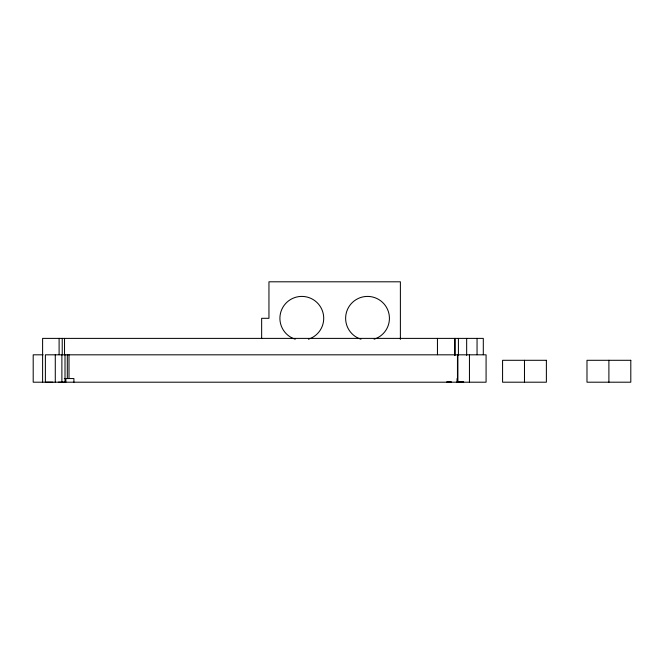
<?xml version="1.0" encoding="UTF-8"?>
<svg xmlns="http://www.w3.org/2000/svg" width="664" height="664" viewBox="0 0 664 664"><rect width="100%" height="100%" fill="white"/><g stroke="black" fill="none" stroke-linecap="round" stroke-linejoin="round"><path stroke-width="1" d="M463.331 382.198L457.064 382.099L457.089 378.538M65.006 354.817L65.006 382.198L58.407 382.198M46.223 382.198L52.821 382.198M448.922 382.198L451.512 382.19L446.772 382.132M461.106 382.198L463.696 382.19L457.064 382.099M43.102 354.817L33.2 354.817L33.2 382.198L486.081 382.198L486.081 354.817L45.384 354.817L45.384 382.198M64.292 378.555L73.911 378.555L73.911 382.198M446.673 382.132L451.146 382.198M65.08 378.505L65.86 378.555L65.86 382.198M608.896 360.295L608.896 382.198M524.477 360.295L524.477 382.198M483.301 354.692L483.301 338.391L42.604 338.391L42.604 382.198M477.051 338.391L477.051 354.692M469.448 354.817L469.448 382.198M466.659 338.391L466.659 355.315M458.409 338.391L458.409 355.315M457.894 354.817L457.894 382.198M457.463 354.817L457.463 382.198M455.114 338.391L455.114 355.315M454.674 338.391L454.674 355.315M437.451 338.391L437.451 354.692M400.384 339.395L400.384 281.802L268.953 281.802L268.953 318.305L261.649 318.305L261.649 338.59M69.006 354.817L69.006 378.555M67.313 354.817L67.313 378.555M64.532 338.391L64.532 354.692M62.225 338.391L62.225 354.692M61.885 354.817L61.885 382.198M59.104 338.391L59.104 354.692M55.286 354.817L55.286 382.198M295.231 339.204A21.904 21.904 0 0 1 284.051 305.49A21.904 21.904 0 0 1 319.575 305.49A21.904 21.904 0 0 1 308.395 339.204M360.95 339.204A21.904 21.904 0 0 1 349.77 305.49A21.904 21.904 0 0 1 385.286 305.49A21.904 21.904 0 0 1 374.106 339.204M546.381 360.295L502.573 360.295L502.573 382.198L546.381 382.198L546.381 360.295M630.8 360.295L586.984 360.295L586.984 382.198L630.8 382.198L630.8 360.295"/></g></svg>
